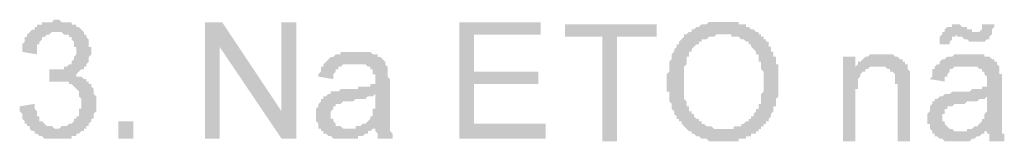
# Model space of a CAD drawing. Header units: millimetres. Extents: x 3949 to 6216, y -1987 to -943.
# Drawn here: x 4917.79 to 4937.16, y -1682.81 to -1680.42 of the extents above; entities that cross this region are included whole.
import ezdxf

# ---------------------------------------------------------------- set-up
doc = ezdxf.new("R2010")
doc.units = ezdxf.units.MM
doc.layers.add('PADRÃO DE ENTRADA', color=7, linetype='Continuous', lineweight=0)

msp = doc.modelspace()

# ---------------------------------------------------------------- hatches: boundary and pattern name
at = {"layer": 'PADRÃO DE ENTRADA', "transparency": 33554559}
for points in [[(4917.793, -1682.124), (4918.085, -1682.076), (4918.085, -1682.124), (4918.085, -1682.173), (4918.133, -1682.221), (4918.133, -1682.221), (4918.133, -1682.27), (4918.133, -1682.319), (4918.182, -1682.319), (4918.182, -1682.367), (4918.182, -1682.367), (4918.182, -1682.416), (4918.23, -1682.416), (4918.23, -1682.416), (4918.23, -1682.416), (4918.279, -1682.464), (4918.279, -1682.464), (4918.328, -1682.513), (4918.328, -1682.513), (4918.376, -1682.513), (4918.425, -1682.513), (4918.425, -1682.513), (4918.473, -1682.561), (4918.522, -1682.561), (4918.522, -1682.561), (4918.57, -1682.561), (4918.57, -1682.561), (4918.619, -1682.513), (4918.668, -1682.513), (4918.668, -1682.513), (4918.716, -1682.513), (4918.716, -1682.513), (4918.765, -1682.464), (4918.813, -1682.464), (4918.813, -1682.464), (4918.862, -1682.416), (4918.862, -1682.416), (4918.862, -1682.367), (4918.91, -1682.367), (4918.91, -1682.319), (4918.959, -1682.319), (4918.959, -1682.27), (4918.959, -1682.27), (4918.959, -1682.221), (4918.959, -1682.173), (4919.007, -1682.173), (4919.007, -1682.124), (4919.007, -1682.124), (4919.007, -1682.076), (4919.007, -1682.076), (4919.007, -1682.027), (4919.007, -1681.979), (4919.007, -1681.979), (4918.959, -1681.93), (4918.959, -1681.93), (4918.959, -1681.881), (4918.959, -1681.833), (4918.959, -1681.833), (4918.91, -1681.784), (4918.91, -1681.784), (4918.862, -1681.736), (4918.862, -1681.736), (4918.862, -1681.736), (4918.813, -1681.687), (4918.813, -1681.687), (4918.765, -1681.687), (4918.765, -1681.639), (4918.716, -1681.639), (4918.668, -1681.639), (4918.668, -1681.639), (4918.619, -1681.639), (4918.619, -1681.639), (4918.57, -1681.639), (4918.57, -1681.639), (4918.522, -1681.639), (4918.473, -1681.639), (4918.473, -1681.639), (4918.425, -1681.639), (4918.425, -1681.639), (4918.376, -1681.639), (4918.376, -1681.639), (4918.376, -1681.396), (4918.425, -1681.396), (4918.425, -1681.396), (4918.473, -1681.396), (4918.473, -1681.396), (4918.522, -1681.396), (4918.57, -1681.396), (4918.57, -1681.396), (4918.619, -1681.396), (4918.668, -1681.396), (4918.668, -1681.347), (4918.716, -1681.347), (4918.716, -1681.347), (4918.765, -1681.299), (4918.765, -1681.299), (4918.813, -1681.299), (4918.813, -1681.25), (4918.813, -1681.25), (4918.862, -1681.201), (4918.862, -1681.201), (4918.862, -1681.153), (4918.862, -1681.153), (4918.91, -1681.104), (4918.91, -1681.056), (4918.91, -1681.007), (4918.91, -1681.007), (4918.91, -1680.959), (4918.862, -1680.959), (4918.862, -1680.91), (4918.862, -1680.861), (4918.862, -1680.861), (4918.813, -1680.813), (4918.813, -1680.813), (4918.813, -1680.764), (4918.813, -1680.764), (4918.765, -1680.764), (4918.765, -1680.716), (4918.716, -1680.716), (4918.716, -1680.716), (4918.668, -1680.716), (4918.619, -1680.667), (4918.619, -1680.667), (4918.57, -1680.667), (4918.522, -1680.667), (4918.522, -1680.667), (4918.473, -1680.667), (4918.473, -1680.667), (4918.425, -1680.667), (4918.376, -1680.716), (4918.376, -1680.716), (4918.328, -1680.716), (4918.328, -1680.716), (4918.279, -1680.764), (4918.279, -1680.764), (4918.23, -1680.764), (4918.23, -1680.813), (4918.23, -1680.813), (4918.182, -1680.861), (4918.182, -1680.861), (4918.182, -1680.91), (4918.133, -1680.91), (4918.133, -1680.959), (4918.133, -1680.959), (4918.133, -1681.007), (4918.133, -1681.056), (4918.133, -1681.104), (4917.842, -1681.056), (4917.842, -1681.007), (4917.842, -1680.959), (4917.842, -1680.959), (4917.842, -1680.91), (4917.89, -1680.861), (4917.89, -1680.861), (4917.89, -1680.813), (4917.89, -1680.764), (4917.939, -1680.764), (4917.939, -1680.716), (4917.939, -1680.716), (4917.988, -1680.667), (4917.988, -1680.667), (4918.036, -1680.619), (4918.036, -1680.619), (4918.036, -1680.619), (4918.085, -1680.619), (4918.085, -1680.57), (4918.133, -1680.57), (4918.133, -1680.521), (4918.182, -1680.521), (4918.182, -1680.521), (4918.23, -1680.521), (4918.23, -1680.473), (4918.279, -1680.473), (4918.279, -1680.473), (4918.328, -1680.473), (4918.376, -1680.473), (4918.376, -1680.473), (4918.425, -1680.473), (4918.473, -1680.424), (4918.473, -1680.424), (4918.522, -1680.424), (4918.57, -1680.424), (4918.57, -1680.424), (4918.619, -1680.473), (4918.668, -1680.473), (4918.668, -1680.473), (4918.716, -1680.473), (4918.716, -1680.473), (4918.765, -1680.473), (4918.813, -1680.473), (4918.813, -1680.521), (4918.862, -1680.521), (4918.862, -1680.521), (4918.91, -1680.521), (4918.91, -1680.57), (4918.959, -1680.57), (4918.959, -1680.57), (4919.007, -1680.619), (4919.007, -1680.619), (4919.056, -1680.667), (4919.056, -1680.667), (4919.056, -1680.716), (4919.105, -1680.716), (4919.105, -1680.764), (4919.105, -1680.764), (4919.153, -1680.813), (4919.153, -1680.813), (4919.153, -1680.861), (4919.153, -1680.91), (4919.153, -1680.91), (4919.153, -1680.959), (4919.202, -1680.959), (4919.202, -1681.007), (4919.202, -1681.056), (4919.202, -1681.056), (4919.202, -1681.104), (4919.153, -1681.153), (4919.153, -1681.153), (4919.153, -1681.201), (4919.153, -1681.201), (4919.153, -1681.25), (4919.105, -1681.299), (4919.105, -1681.299), (4919.105, -1681.299), (4919.105, -1681.347), (4919.056, -1681.347), (4919.056, -1681.396), (4919.007, -1681.396), (4919.007, -1681.396), (4918.959, -1681.444), (4918.959, -1681.444), (4918.91, -1681.493), (4918.91, -1681.493), (4918.862, -1681.493), (4918.91, -1681.493), (4918.91, -1681.541), (4918.959, -1681.541), (4919.007, -1681.541), (4919.007, -1681.541), (4919.056, -1681.59), (4919.056, -1681.59), (4919.105, -1681.59), (4919.105, -1681.639), (4919.153, -1681.639), (4919.153, -1681.687), (4919.202, -1681.687), (4919.202, -1681.687), (4919.202, -1681.736), (4919.202, -1681.736), (4919.25, -1681.784), (4919.25, -1681.784), (4919.25, -1681.833), (4919.25, -1681.833), (4919.25, -1681.881), (4919.299, -1681.93), (4919.299, -1681.93), (4919.299, -1681.979), (4919.299, -1682.027), (4919.299, -1682.027), (4919.299, -1682.076), (4919.299, -1682.076), (4919.299, -1682.124), (4919.299, -1682.173), (4919.299, -1682.173), (4919.299, -1682.221), (4919.25, -1682.27), (4919.25, -1682.27), (4919.25, -1682.319), (4919.25, -1682.319), (4919.25, -1682.367), (4919.202, -1682.367), (4919.202, -1682.416), (4919.202, -1682.416), (4919.153, -1682.464), (4919.153, -1682.513), (4919.105, -1682.513), (4919.105, -1682.513), (4919.105, -1682.561), (4919.056, -1682.561), (4919.056, -1682.61), (4919.007, -1682.61), (4919.007, -1682.61), (4918.959, -1682.659), (4918.959, -1682.659), (4918.91, -1682.659), (4918.91, -1682.707), (4918.862, -1682.707), (4918.862, -1682.707), (4918.813, -1682.707), (4918.813, -1682.756), (4918.765, -1682.756), (4918.716, -1682.756), (4918.716, -1682.756), (4918.668, -1682.756), (4918.619, -1682.756), (4918.619, -1682.756), (4918.57, -1682.756), (4918.522, -1682.756), (4918.522, -1682.756), (4918.473, -1682.756), (4918.473, -1682.756), (4918.425, -1682.756), (4918.376, -1682.756), (4918.376, -1682.756), (4918.328, -1682.756), (4918.279, -1682.756), (4918.279, -1682.756), (4918.23, -1682.707), (4918.23, -1682.707), (4918.182, -1682.707), (4918.182, -1682.707), (4918.133, -1682.659), (4918.133, -1682.659), (4918.085, -1682.659), (4918.085, -1682.61), (4918.036, -1682.61), (4918.036, -1682.61), (4917.988, -1682.561), (4917.988, -1682.561), (4917.988, -1682.513), (4917.939, -1682.513), (4917.939, -1682.464), (4917.89, -1682.464), (4917.89, -1682.416), (4917.89, -1682.416), (4917.842, -1682.367), (4917.842, -1682.367), (4917.842, -1682.319), (4917.842, -1682.27), (4917.842, -1682.27), (4917.793, -1682.221), (4917.793, -1682.173), (4917.793, -1682.173), (4917.793, -1682.124)], [(4921.436, -1682.756), (4921.436, -1680.473), (4921.776, -1680.473), (4922.942, -1682.221), (4922.942, -1680.473), (4923.233, -1680.473), (4923.233, -1682.756), (4922.942, -1682.756), (4921.727, -1680.959), (4921.727, -1682.756)], [(4926.439, -1682.756), (4926.439, -1680.473), (4928.042, -1680.473), (4928.042, -1680.716), (4926.73, -1680.716), (4926.73, -1681.444), (4927.993, -1681.444), (4927.993, -1681.687), (4926.73, -1681.687), (4926.73, -1682.464), (4928.139, -1682.464), (4928.139, -1682.756)], [(4929.251, -1682.81), (4929.251, -1680.76), (4928.518, -1680.76), (4928.518, -1680.515), (4930.325, -1680.515), (4930.325, -1680.76), (4929.544, -1680.76), (4929.544, -1682.81)], [(4933.986, -1682.81), (4933.986, -1681.15), (4934.23, -1681.15), (4934.23, -1681.345), (4934.23, -1681.345), (4934.279, -1681.297), (4934.279, -1681.297), (4934.279, -1681.248), (4934.328, -1681.248), (4934.328, -1681.248), (4934.377, -1681.199), (4934.377, -1681.199), (4934.426, -1681.15), (4934.426, -1681.15), (4934.474, -1681.15), (4934.474, -1681.15), (4934.523, -1681.101), (4934.572, -1681.101), (4934.572, -1681.101), (4934.621, -1681.101), (4934.67, -1681.101), (4934.67, -1681.101), (4934.719, -1681.101), (4934.767, -1681.101), (4934.767, -1681.101), (4934.767, -1681.101), (4934.816, -1681.101), (4934.865, -1681.101), (4934.865, -1681.101), (4934.914, -1681.101), (4934.963, -1681.101), (4934.963, -1681.101), (4935.012, -1681.15), (4935.012, -1681.15), (4935.06, -1681.15), (4935.109, -1681.199), (4935.109, -1681.199), (4935.158, -1681.199), (4935.158, -1681.248), (4935.207, -1681.248), (4935.207, -1681.297), (4935.207, -1681.297), (4935.256, -1681.297), (4935.256, -1681.345), (4935.256, -1681.345), (4935.256, -1681.394), (4935.304, -1681.443), (4935.304, -1681.443), (4935.304, -1681.492), (4935.304, -1681.492), (4935.304, -1681.492), (4935.304, -1681.541), (4935.304, -1681.541), (4935.304, -1681.59), (4935.304, -1681.638), (4935.304, -1681.638), (4935.304, -1681.687), (4935.304, -1681.736), (4935.304, -1681.785), (4935.304, -1682.81), (4935.06, -1682.81), (4935.06, -1681.785), (4935.06, -1681.736), (4935.06, -1681.687), (4935.012, -1681.687), (4935.012, -1681.638), (4935.012, -1681.59), (4935.012, -1681.59), (4935.012, -1681.541), (4935.012, -1681.541), (4935.012, -1681.541), (4935.012, -1681.492), (4934.963, -1681.443), (4934.963, -1681.443), (4934.914, -1681.443), (4934.914, -1681.394), (4934.914, -1681.394), (4934.865, -1681.394), (4934.816, -1681.345), (4934.816, -1681.345), (4934.767, -1681.345), (4934.719, -1681.345), (4934.719, -1681.345), (4934.67, -1681.345), (4934.67, -1681.345), (4934.621, -1681.345), (4934.572, -1681.345), (4934.572, -1681.345), (4934.523, -1681.345), (4934.523, -1681.345), (4934.474, -1681.394), (4934.474, -1681.394), (4934.426, -1681.394), (4934.426, -1681.443), (4934.377, -1681.443), (4934.377, -1681.443), (4934.328, -1681.492), (4934.328, -1681.492), (4934.328, -1681.541), (4934.328, -1681.541), (4934.279, -1681.59), (4934.279, -1681.59), (4934.279, -1681.638), (4934.279, -1681.638), (4934.279, -1681.687), (4934.279, -1681.736), (4934.279, -1681.785), (4934.23, -1681.785), (4934.23, -1681.834), (4934.23, -1681.882), (4934.23, -1682.81)]]:
    msp.add_hatch(color=7, dxfattribs=at).paths.add_polyline_path(points)
h = msp.add_hatch(color=7, dxfattribs=at)
h.paths.add_polyline_path([(4930.52, -1681.687), (4930.52, -1681.638), (4930.52, -1681.59), (4930.52, -1681.541), (4930.52, -1681.541), (4930.52, -1681.492), (4930.569, -1681.443), (4930.569, -1681.443), (4930.569, -1681.394), (4930.569, -1681.345), (4930.569, -1681.345), (4930.569, -1681.297), (4930.569, -1681.248), (4930.569, -1681.248), (4930.618, -1681.199), (4930.618, -1681.199), (4930.618, -1681.15), (4930.618, -1681.101), (4930.618, -1681.101), (4930.667, -1681.053), (4930.667, -1681.053), (4930.667, -1681.004), (4930.667, -1681.004), (4930.715, -1680.955), (4930.715, -1680.955), (4930.715, -1680.906), (4930.764, -1680.906), (4930.764, -1680.857), (4930.764, -1680.857), (4930.813, -1680.808), (4930.813, -1680.808), (4930.862, -1680.76), (4930.862, -1680.76), (4930.862, -1680.711), (4930.911, -1680.711), (4930.911, -1680.711), (4930.959, -1680.662), (4930.959, -1680.662), (4931.008, -1680.662), (4931.008, -1680.613), (4931.057, -1680.613), (4931.057, -1680.613), (4931.106, -1680.564), (4931.155, -1680.564), (4931.155, -1680.564), (4931.204, -1680.515), (4931.204, -1680.515), (4931.252, -1680.515), (4931.252, -1680.515), (4931.301, -1680.515), (4931.35, -1680.467), (4931.35, -1680.467), (4931.399, -1680.467), (4931.448, -1680.467), (4931.448, -1680.467), (4931.496, -1680.467), (4931.545, -1680.467), (4931.545, -1680.467), (4931.594, -1680.467), (4931.643, -1680.467), (4931.643, -1680.467), (4931.643, -1680.467), (4931.692, -1680.467), (4931.741, -1680.467), (4931.741, -1680.467), (4931.789, -1680.467), (4931.838, -1680.467), (4931.838, -1680.467), (4931.887, -1680.467), (4931.936, -1680.467), (4931.936, -1680.515), (4931.985, -1680.515), (4932.033, -1680.515), (4932.033, -1680.515), (4932.082, -1680.515), (4932.082, -1680.564), (4932.131, -1680.564), (4932.131, -1680.564), (4932.18, -1680.613), (4932.18, -1680.613), (4932.229, -1680.613), (4932.278, -1680.662), (4932.278, -1680.662), (4932.326, -1680.662), (4932.326, -1680.711), (4932.375, -1680.711), (4932.375, -1680.76), (4932.424, -1680.76), (4932.424, -1680.808), (4932.424, -1680.808), (4932.473, -1680.808), (4932.473, -1680.857), (4932.522, -1680.857), (4932.522, -1680.906), (4932.522, -1680.955), (4932.571, -1680.955), (4932.571, -1681.004), (4932.571, -1681.004), (4932.571, -1681.053), (4932.619, -1681.053), (4932.619, -1681.101), (4932.619, -1681.101), (4932.619, -1681.15), (4932.668, -1681.15), (4932.668, -1681.199), (4932.668, -1681.248), (4932.668, -1681.248), (4932.668, -1681.297), (4932.717, -1681.297), (4932.717, -1681.345), (4932.717, -1681.394), (4932.717, -1681.394), (4932.717, -1681.443), (4932.717, -1681.492), (4932.717, -1681.492), (4932.717, -1681.541), (4932.717, -1681.59), (4932.717, -1681.59), (4932.717, -1681.638), (4932.717, -1681.687), (4932.717, -1681.736), (4932.717, -1681.736), (4932.717, -1681.785), (4932.717, -1681.834), (4932.717, -1681.834), (4932.717, -1681.882), (4932.717, -1681.931), (4932.717, -1681.931), (4932.668, -1681.98), (4932.668, -1681.98), (4932.668, -1682.029), (4932.668, -1682.078), (4932.668, -1682.078), (4932.668, -1682.127), (4932.619, -1682.127), (4932.619, -1682.175), (4932.619, -1682.224), (4932.619, -1682.224), (4932.571, -1682.273), (4932.571, -1682.273), (4932.571, -1682.322), (4932.571, -1682.322), (4932.522, -1682.371), (4932.522, -1682.371), (4932.522, -1682.419), (4932.473, -1682.419), (4932.473, -1682.468), (4932.424, -1682.468), (4932.424, -1682.517), (4932.375, -1682.517), (4932.375, -1682.566), (4932.375, -1682.566), (4932.326, -1682.566), (4932.326, -1682.615), (4932.278, -1682.615), (4932.278, -1682.664), (4932.229, -1682.664), (4932.18, -1682.664), (4932.18, -1682.664), (4932.18, -1682.712), (4932.131, -1682.712), (4932.082, -1682.712), (4932.082, -1682.761), (4932.033, -1682.761), (4932.033, -1682.761), (4931.985, -1682.761), (4931.936, -1682.761), (4931.936, -1682.81), (4931.887, -1682.81), (4931.838, -1682.81), (4931.838, -1682.81), (4931.789, -1682.81), (4931.789, -1682.81), (4931.741, -1682.81), (4931.692, -1682.81), (4931.692, -1682.81), (4931.643, -1682.81), (4931.643, -1682.81), (4931.594, -1682.81), (4931.545, -1682.81), (4931.545, -1682.81), (4931.496, -1682.81), (4931.448, -1682.81), (4931.448, -1682.81), (4931.399, -1682.81), (4931.35, -1682.81), (4931.35, -1682.81), (4931.301, -1682.761), (4931.301, -1682.761), (4931.252, -1682.761), (4931.204, -1682.761), (4931.204, -1682.761), (4931.155, -1682.712), (4931.155, -1682.712), (4931.106, -1682.712), (4931.106, -1682.712), (4931.057, -1682.664), (4931.057, -1682.664), (4931.008, -1682.664), (4931.008, -1682.615), (4930.959, -1682.615), (4930.959, -1682.615), (4930.911, -1682.566), (4930.911, -1682.566), (4930.862, -1682.517), (4930.862, -1682.517), (4930.813, -1682.468), (4930.813, -1682.468), (4930.813, -1682.419), (4930.764, -1682.419), (4930.764, -1682.371), (4930.715, -1682.371), (4930.715, -1682.322), (4930.715, -1682.322), (4930.667, -1682.273), (4930.667, -1682.273), (4930.667, -1682.224), (4930.667, -1682.224), (4930.618, -1682.175), (4930.618, -1682.175), (4930.618, -1682.127), (4930.618, -1682.078), (4930.618, -1682.078), (4930.569, -1682.029), (4930.569, -1682.029), (4930.569, -1681.98), (4930.569, -1681.931), (4930.569, -1681.931), (4930.569, -1681.882), (4930.569, -1681.834), (4930.52, -1681.834), (4930.52, -1681.785), (4930.52, -1681.736), (4930.52, -1681.736), (4930.52, -1681.687), (4930.52, -1681.687)], flags=0)
h.paths.add_polyline_path([(4930.862, -1681.687), (4930.862, -1681.736), (4930.862, -1681.736), (4930.862, -1681.785), (4930.862, -1681.834), (4930.862, -1681.834), (4930.862, -1681.882), (4930.862, -1681.931), (4930.862, -1681.931), (4930.862, -1681.98), (4930.911, -1682.029), (4930.911, -1682.029), (4930.911, -1682.078), (4930.911, -1682.078), (4930.911, -1682.127), (4930.959, -1682.127), (4930.959, -1682.175), (4930.959, -1682.224), (4931.008, -1682.224), (4931.008, -1682.273), (4931.008, -1682.273), (4931.057, -1682.273), (4931.057, -1682.322), (4931.057, -1682.322), (4931.106, -1682.371), (4931.106, -1682.371), (4931.155, -1682.371), (4931.155, -1682.419), (4931.204, -1682.419), (4931.204, -1682.468), (4931.252, -1682.468), (4931.252, -1682.468), (4931.301, -1682.517), (4931.301, -1682.517), (4931.35, -1682.517), (4931.399, -1682.517), (4931.399, -1682.517), (4931.448, -1682.566), (4931.448, -1682.566), (4931.496, -1682.566), (4931.545, -1682.566), (4931.545, -1682.566), (4931.594, -1682.566), (4931.643, -1682.566), (4931.643, -1682.566), (4931.643, -1682.566), (4931.692, -1682.566), (4931.741, -1682.566), (4931.741, -1682.566), (4931.789, -1682.566), (4931.838, -1682.566), (4931.838, -1682.517), (4931.887, -1682.517), (4931.887, -1682.517), (4931.936, -1682.517), (4931.985, -1682.517), (4931.985, -1682.468), (4932.033, -1682.468), (4932.033, -1682.468), (4932.082, -1682.419), (4932.082, -1682.419), (4932.131, -1682.419), (4932.131, -1682.371), (4932.18, -1682.371), (4932.18, -1682.322), (4932.18, -1682.322), (4932.229, -1682.322), (4932.229, -1682.273), (4932.229, -1682.273), (4932.278, -1682.224), (4932.278, -1682.224), (4932.278, -1682.175), (4932.326, -1682.175), (4932.326, -1682.127), (4932.326, -1682.127), (4932.326, -1682.078), (4932.375, -1682.078), (4932.375, -1682.029), (4932.375, -1681.98), (4932.375, -1681.98), (4932.375, -1681.931), (4932.375, -1681.882), (4932.375, -1681.882), (4932.424, -1681.834), (4932.424, -1681.785), (4932.424, -1681.785), (4932.424, -1681.736), (4932.424, -1681.687), (4932.424, -1681.638), (4932.424, -1681.638), (4932.424, -1681.59), (4932.424, -1681.59), (4932.424, -1681.541), (4932.424, -1681.492), (4932.424, -1681.492), (4932.424, -1681.443), (4932.375, -1681.394), (4932.375, -1681.394), (4932.375, -1681.345), (4932.375, -1681.297), (4932.375, -1681.297), (4932.375, -1681.248), (4932.326, -1681.248), (4932.326, -1681.199), (4932.326, -1681.199), (4932.326, -1681.15), (4932.326, -1681.101), (4932.278, -1681.101), (4932.278, -1681.053), (4932.278, -1681.053), (4932.229, -1681.004), (4932.229, -1681.004), (4932.18, -1680.955), (4932.18, -1680.955), (4932.18, -1680.906), (4932.131, -1680.906), (4932.131, -1680.857), (4932.082, -1680.857), (4932.082, -1680.857), (4932.033, -1680.808), (4932.033, -1680.808), (4931.985, -1680.808), (4931.985, -1680.808), (4931.936, -1680.76), (4931.887, -1680.76), (4931.887, -1680.76), (4931.838, -1680.76), (4931.789, -1680.76), (4931.789, -1680.711), (4931.741, -1680.711), (4931.741, -1680.711), (4931.692, -1680.711), (4931.643, -1680.711), (4931.643, -1680.711), (4931.594, -1680.711), (4931.545, -1680.711), (4931.545, -1680.711), (4931.496, -1680.711), (4931.496, -1680.711), (4931.448, -1680.76), (4931.399, -1680.76), (4931.399, -1680.76), (4931.35, -1680.76), (4931.35, -1680.76), (4931.301, -1680.808), (4931.252, -1680.808), (4931.252, -1680.808), (4931.204, -1680.808), (4931.204, -1680.857), (4931.155, -1680.857), (4931.155, -1680.906), (4931.106, -1680.906), (4931.106, -1680.906), (4931.057, -1680.955), (4931.057, -1680.955), (4931.057, -1680.955), (4931.008, -1681.004), (4931.008, -1681.004), (4931.008, -1681.053), (4930.959, -1681.053), (4930.959, -1681.101), (4930.959, -1681.101), (4930.959, -1681.15), (4930.911, -1681.15), (4930.911, -1681.199), (4930.911, -1681.199), (4930.911, -1681.248), (4930.911, -1681.248), (4930.911, -1681.297), (4930.862, -1681.345), (4930.862, -1681.345), (4930.862, -1681.394), (4930.862, -1681.443), (4930.862, -1681.443), (4930.862, -1681.492), (4930.862, -1681.541), (4930.862, -1681.59), (4930.862, -1681.638), (4930.862, -1681.638), (4930.862, -1681.687)], flags=0)
h = msp.add_hatch(color=7, dxfattribs=at)
h.paths.add_polyline_path([(4936.818, -1682.566), (4936.818, -1682.615), (4936.769, -1682.615), (4936.769, -1682.664), (4936.72, -1682.664), (4936.72, -1682.664), (4936.671, -1682.712), (4936.623, -1682.712), (4936.623, -1682.712), (4936.574, -1682.761), (4936.574, -1682.761), (4936.525, -1682.761), (4936.525, -1682.761), (4936.525, -1682.761), (4936.476, -1682.81), (4936.427, -1682.81), (4936.427, -1682.81), (4936.378, -1682.81), (4936.33, -1682.81), (4936.33, -1682.81), (4936.281, -1682.81), (4936.232, -1682.81), (4936.232, -1682.81), (4936.183, -1682.81), (4936.134, -1682.81), (4936.134, -1682.81), (4936.086, -1682.81), (4936.037, -1682.81), (4936.037, -1682.81), (4935.988, -1682.81), (4935.939, -1682.761), (4935.939, -1682.761), (4935.89, -1682.761), (4935.89, -1682.761), (4935.841, -1682.712), (4935.841, -1682.712), (4935.793, -1682.712), (4935.793, -1682.712), (4935.793, -1682.664), (4935.744, -1682.664), (4935.744, -1682.615), (4935.744, -1682.615), (4935.695, -1682.566), (4935.695, -1682.566), (4935.695, -1682.517), (4935.695, -1682.468), (4935.646, -1682.468), (4935.646, -1682.419), (4935.646, -1682.371), (4935.646, -1682.371), (4935.646, -1682.371), (4935.646, -1682.322), (4935.646, -1682.273), (4935.646, -1682.273), (4935.695, -1682.224), (4935.695, -1682.175), (4935.695, -1682.175), (4935.695, -1682.127), (4935.695, -1682.127), (4935.744, -1682.078), (4935.744, -1682.078), (4935.744, -1682.029), (4935.793, -1682.029), (4935.793, -1681.98), (4935.841, -1681.98), (4935.841, -1681.98), (4935.89, -1681.931), (4935.89, -1681.931), (4935.939, -1681.931), (4935.988, -1681.882), (4935.988, -1681.882), (4936.037, -1681.882), (4936.037, -1681.882), (4936.086, -1681.882), (4936.086, -1681.882), (4936.134, -1681.834), (4936.183, -1681.834), (4936.183, -1681.834), (4936.232, -1681.834), (4936.281, -1681.834), (4936.33, -1681.834), (4936.33, -1681.834), (4936.378, -1681.834), (4936.427, -1681.834), (4936.476, -1681.834), (4936.525, -1681.785), (4936.525, -1681.785), (4936.574, -1681.785), (4936.623, -1681.785), (4936.623, -1681.785), (4936.671, -1681.785), (4936.671, -1681.785), (4936.72, -1681.785), (4936.72, -1681.736), (4936.769, -1681.736), (4936.769, -1681.736), (4936.818, -1681.736), (4936.818, -1681.687), (4936.818, -1681.687), (4936.818, -1681.638), (4936.818, -1681.638), (4936.818, -1681.59), (4936.818, -1681.541), (4936.818, -1681.541), (4936.769, -1681.492), (4936.769, -1681.492), (4936.769, -1681.443), (4936.72, -1681.443), (4936.72, -1681.443), (4936.72, -1681.394), (4936.671, -1681.394), (4936.671, -1681.394), (4936.623, -1681.345), (4936.623, -1681.345), (4936.574, -1681.345), (4936.574, -1681.345), (4936.525, -1681.345), (4936.476, -1681.345), (4936.427, -1681.345), (4936.427, -1681.345), (4936.378, -1681.345), (4936.33, -1681.345), (4936.281, -1681.345), (4936.281, -1681.345), (4936.232, -1681.345), (4936.183, -1681.345), (4936.183, -1681.345), (4936.134, -1681.394), (4936.134, -1681.394), (4936.134, -1681.394), (4936.086, -1681.394), (4936.086, -1681.443), (4936.086, -1681.443), (4936.037, -1681.492), (4936.037, -1681.492), (4936.037, -1681.541), (4935.988, -1681.541), (4935.988, -1681.59), (4935.988, -1681.638), (4935.988, -1681.638), (4935.695, -1681.59), (4935.695, -1681.59), (4935.744, -1681.541), (4935.744, -1681.492), (4935.744, -1681.492), (4935.744, -1681.443), (4935.744, -1681.394), (4935.793, -1681.394), (4935.793, -1681.345), (4935.793, -1681.345), (4935.841, -1681.297), (4935.841, -1681.297), (4935.89, -1681.297), (4935.89, -1681.248), (4935.89, -1681.248), (4935.939, -1681.199), (4935.988, -1681.199), (4935.988, -1681.199), (4936.037, -1681.15), (4936.037, -1681.15), (4936.086, -1681.15), (4936.086, -1681.15), (4936.134, -1681.15), (4936.183, -1681.101), (4936.183, -1681.101), (4936.232, -1681.101), (4936.232, -1681.101), (4936.281, -1681.101), (4936.33, -1681.101), (4936.33, -1681.101), (4936.378, -1681.101), (4936.427, -1681.101), (4936.476, -1681.101), (4936.476, -1681.101), (4936.525, -1681.101), (4936.574, -1681.101), (4936.574, -1681.101), (4936.623, -1681.101), (4936.671, -1681.101), (4936.671, -1681.101), (4936.72, -1681.101), (4936.769, -1681.101), (4936.769, -1681.15), (4936.818, -1681.15), (4936.818, -1681.15), (4936.867, -1681.15), (4936.916, -1681.199), (4936.916, -1681.199), (4936.964, -1681.199), (4936.964, -1681.248), (4936.964, -1681.248), (4937.013, -1681.248), (4937.013, -1681.297), (4937.013, -1681.297), (4937.062, -1681.345), (4937.062, -1681.394), (4937.062, -1681.394), (4937.062, -1681.443), (4937.062, -1681.443), (4937.062, -1681.492), (4937.111, -1681.492), (4937.111, -1681.541), (4937.111, -1681.541), (4937.111, -1681.59), (4937.111, -1681.638), (4937.111, -1681.687), (4937.111, -1681.736), (4937.111, -1681.736), (4937.111, -1682.078), (4937.111, -1682.127), (4937.111, -1682.175), (4937.111, -1682.224), (4937.111, -1682.273), (4937.111, -1682.322), (4937.111, -1682.371), (4937.111, -1682.371), (4937.111, -1682.419), (4937.111, -1682.468), (4937.111, -1682.468), (4937.111, -1682.517), (4937.111, -1682.517), (4937.111, -1682.566), (4937.111, -1682.566), (4937.111, -1682.566), (4937.111, -1682.566), (4937.111, -1682.615), (4937.111, -1682.664), (4937.16, -1682.664), (4937.16, -1682.712), (4937.16, -1682.761), (4937.16, -1682.761), (4937.16, -1682.81), (4936.867, -1682.81), (4936.867, -1682.761), (4936.867, -1682.712), (4936.867, -1682.712), (4936.867, -1682.664), (4936.818, -1682.664), (4936.818, -1682.615), (4936.818, -1682.566)], flags=0)
h.paths.add_polyline_path([(4936.818, -1681.931), (4936.769, -1681.98), (4936.769, -1681.98), (4936.72, -1681.98), (4936.72, -1681.98), (4936.671, -1681.98), (4936.671, -1681.98), (4936.623, -1682.029), (4936.623, -1682.029), (4936.574, -1682.029), (4936.525, -1682.029), (4936.476, -1682.029), (4936.476, -1682.029), (4936.427, -1682.029), (4936.378, -1682.078), (4936.33, -1682.078), (4936.33, -1682.078), (4936.281, -1682.078), (4936.232, -1682.078), (4936.183, -1682.078), (4936.183, -1682.078), (4936.134, -1682.127), (4936.134, -1682.127), (4936.086, -1682.127), (4936.086, -1682.127), (4936.037, -1682.127), (4936.037, -1682.175), (4935.988, -1682.175), (4935.988, -1682.224), (4935.988, -1682.224), (4935.988, -1682.273), (4935.939, -1682.273), (4935.939, -1682.322), (4935.939, -1682.322), (4935.939, -1682.371), (4935.939, -1682.419), (4935.988, -1682.419), (4935.988, -1682.468), (4935.988, -1682.468), (4936.037, -1682.517), (4936.037, -1682.517), (4936.086, -1682.566), (4936.086, -1682.566), (4936.134, -1682.566), (4936.134, -1682.566), (4936.183, -1682.615), (4936.183, -1682.615), (4936.232, -1682.615), (4936.281, -1682.615), (4936.281, -1682.615), (4936.33, -1682.615), (4936.378, -1682.615), (4936.378, -1682.615), (4936.427, -1682.615), (4936.427, -1682.566), (4936.476, -1682.566), (4936.525, -1682.566), (4936.525, -1682.566), (4936.574, -1682.517), (4936.574, -1682.517), (4936.623, -1682.517), (4936.623, -1682.517), (4936.671, -1682.468), (4936.671, -1682.468), (4936.72, -1682.419), (4936.72, -1682.419), (4936.72, -1682.371), (4936.769, -1682.371), (4936.769, -1682.322), (4936.769, -1682.322), (4936.769, -1682.273), (4936.769, -1682.273), (4936.818, -1682.224), (4936.818, -1682.224), (4936.818, -1682.175), (4936.818, -1682.127), (4936.818, -1682.078), (4936.818, -1682.078), (4936.818, -1682.078)], flags=0)
h.paths.add_polyline_path([(4935.89, -1680.906), (4935.89, -1680.857), (4935.89, -1680.808), (4935.89, -1680.76), (4935.89, -1680.76), (4935.939, -1680.711), (4935.939, -1680.711), (4935.939, -1680.662), (4935.988, -1680.662), (4935.988, -1680.613), (4935.988, -1680.613), (4936.037, -1680.564), (4936.037, -1680.564), (4936.086, -1680.564), (4936.134, -1680.564), (4936.134, -1680.515), (4936.183, -1680.515), (4936.232, -1680.515), (4936.232, -1680.515), (4936.232, -1680.515), (4936.281, -1680.515), (4936.281, -1680.515), (4936.33, -1680.564), (4936.33, -1680.564), (4936.378, -1680.564), (4936.427, -1680.564), (4936.427, -1680.613), (4936.476, -1680.613), (4936.525, -1680.613), (4936.525, -1680.662), (4936.574, -1680.662), (4936.623, -1680.662), (4936.623, -1680.662), (4936.671, -1680.662), (4936.671, -1680.662), (4936.72, -1680.613), (4936.72, -1680.613), (4936.72, -1680.564), (4936.72, -1680.564), (4936.72, -1680.515), (4936.964, -1680.515), (4936.964, -1680.564), (4936.916, -1680.613), (4936.916, -1680.613), (4936.916, -1680.662), (4936.916, -1680.711), (4936.916, -1680.711), (4936.867, -1680.76), (4936.867, -1680.76), (4936.867, -1680.808), (4936.867, -1680.808), (4936.818, -1680.808), (4936.818, -1680.808), (4936.769, -1680.857), (4936.769, -1680.857), (4936.72, -1680.857), (4936.671, -1680.857), (4936.671, -1680.857), (4936.623, -1680.857), (4936.623, -1680.857), (4936.574, -1680.857), (4936.574, -1680.857), (4936.525, -1680.857), (4936.525, -1680.857), (4936.476, -1680.857), (4936.427, -1680.808), (4936.427, -1680.808), (4936.378, -1680.808), (4936.33, -1680.76), (4936.281, -1680.76), (4936.281, -1680.76), (4936.232, -1680.76), (4936.232, -1680.711), (4936.232, -1680.711), (4936.183, -1680.76), (4936.183, -1680.76), (4936.134, -1680.76), (4936.134, -1680.76), (4936.134, -1680.808), (4936.134, -1680.808), (4936.086, -1680.857), (4936.086, -1680.906)], flags=0)
h = msp.add_hatch(color=7, dxfattribs=at)
h.paths.add_polyline_path([(4924.787, -1682.513), (4924.787, -1682.561), (4924.739, -1682.561), (4924.69, -1682.61), (4924.69, -1682.61), (4924.642, -1682.61), (4924.642, -1682.659), (4924.593, -1682.659), (4924.593, -1682.659), (4924.545, -1682.707), (4924.545, -1682.707), (4924.496, -1682.707), (4924.496, -1682.707), (4924.447, -1682.707), (4924.447, -1682.756), (4924.399, -1682.756), (4924.399, -1682.756), (4924.35, -1682.756), (4924.302, -1682.756), (4924.302, -1682.756), (4924.253, -1682.756), (4924.205, -1682.756), (4924.205, -1682.756), (4924.156, -1682.756), (4924.107, -1682.756), (4924.059, -1682.756), (4924.059, -1682.756), (4924.01, -1682.756), (4923.962, -1682.756), (4923.962, -1682.756), (4923.913, -1682.707), (4923.913, -1682.707), (4923.865, -1682.707), (4923.865, -1682.707), (4923.816, -1682.659), (4923.816, -1682.659), (4923.767, -1682.659), (4923.767, -1682.659), (4923.767, -1682.61), (4923.719, -1682.61), (4923.719, -1682.561), (4923.67, -1682.561), (4923.67, -1682.513), (4923.67, -1682.513), (4923.67, -1682.464), (4923.622, -1682.416), (4923.622, -1682.416), (4923.622, -1682.367), (4923.622, -1682.319), (4923.622, -1682.319), (4923.622, -1682.319), (4923.622, -1682.27), (4923.622, -1682.221), (4923.622, -1682.221), (4923.622, -1682.173), (4923.67, -1682.124), (4923.67, -1682.124), (4923.67, -1682.076), (4923.67, -1682.076), (4923.719, -1682.027), (4923.719, -1682.027), (4923.719, -1681.979), (4923.767, -1681.979), (4923.767, -1681.93), (4923.816, -1681.93), (4923.816, -1681.93), (4923.865, -1681.881), (4923.865, -1681.881), (4923.913, -1681.881), (4923.913, -1681.833), (4923.962, -1681.833), (4924.01, -1681.833), (4924.01, -1681.833), (4924.059, -1681.833), (4924.059, -1681.833), (4924.107, -1681.784), (4924.107, -1681.784), (4924.156, -1681.784), (4924.205, -1681.784), (4924.253, -1681.784), (4924.253, -1681.784), (4924.302, -1681.784), (4924.35, -1681.784), (4924.399, -1681.784), (4924.447, -1681.784), (4924.447, -1681.736), (4924.496, -1681.736), (4924.545, -1681.736), (4924.545, -1681.736), (4924.593, -1681.736), (4924.642, -1681.736), (4924.642, -1681.736), (4924.69, -1681.736), (4924.69, -1681.687), (4924.739, -1681.687), (4924.739, -1681.687), (4924.787, -1681.687), (4924.787, -1681.639), (4924.787, -1681.639), (4924.787, -1681.59), (4924.787, -1681.59), (4924.787, -1681.541), (4924.787, -1681.493), (4924.739, -1681.493), (4924.739, -1681.444), (4924.739, -1681.444), (4924.739, -1681.396), (4924.69, -1681.396), (4924.69, -1681.396), (4924.69, -1681.347), (4924.642, -1681.347), (4924.642, -1681.347), (4924.593, -1681.299), (4924.593, -1681.299), (4924.545, -1681.299), (4924.496, -1681.299), (4924.496, -1681.299), (4924.447, -1681.299), (4924.399, -1681.299), (4924.399, -1681.299), (4924.35, -1681.299), (4924.302, -1681.299), (4924.253, -1681.299), (4924.253, -1681.299), (4924.205, -1681.299), (4924.156, -1681.299), (4924.156, -1681.299), (4924.107, -1681.347), (4924.107, -1681.347), (4924.107, -1681.347), (4924.059, -1681.347), (4924.059, -1681.396), (4924.01, -1681.396), (4924.01, -1681.444), (4924.01, -1681.444), (4923.962, -1681.493), (4923.962, -1681.493), (4923.962, -1681.541), (4923.962, -1681.59), (4923.962, -1681.59), (4923.67, -1681.541), (4923.67, -1681.541), (4923.67, -1681.493), (4923.719, -1681.444), (4923.719, -1681.444), (4923.719, -1681.396), (4923.719, -1681.347), (4923.767, -1681.347), (4923.767, -1681.299), (4923.767, -1681.299), (4923.816, -1681.25), (4923.816, -1681.25), (4923.816, -1681.25), (4923.865, -1681.201), (4923.865, -1681.201), (4923.913, -1681.153), (4923.913, -1681.153), (4923.962, -1681.153), (4924.01, -1681.104), (4924.01, -1681.104), (4924.059, -1681.104), (4924.059, -1681.104), (4924.107, -1681.104), (4924.107, -1681.056), (4924.156, -1681.056), (4924.205, -1681.056), (4924.205, -1681.056), (4924.253, -1681.056), (4924.302, -1681.056), (4924.302, -1681.056), (4924.35, -1681.056), (4924.399, -1681.056), (4924.399, -1681.056), (4924.447, -1681.056), (4924.496, -1681.056), (4924.545, -1681.056), (4924.545, -1681.056), (4924.593, -1681.056), (4924.642, -1681.056), (4924.642, -1681.056), (4924.69, -1681.056), (4924.69, -1681.056), (4924.739, -1681.104), (4924.739, -1681.104), (4924.787, -1681.104), (4924.836, -1681.104), (4924.836, -1681.153), (4924.885, -1681.153), (4924.885, -1681.153), (4924.933, -1681.201), (4924.933, -1681.201), (4924.933, -1681.201), (4924.982, -1681.25), (4924.982, -1681.25), (4924.982, -1681.299), (4925.03, -1681.347), (4925.03, -1681.347), (4925.03, -1681.396), (4925.03, -1681.396), (4925.03, -1681.444), (4925.03, -1681.444), (4925.03, -1681.493), (4925.03, -1681.493), (4925.03, -1681.541), (4925.079, -1681.59), (4925.079, -1681.639), (4925.079, -1681.687), (4925.079, -1681.687), (4925.079, -1682.027), (4925.079, -1682.076), (4925.079, -1682.124), (4925.079, -1682.173), (4925.079, -1682.221), (4925.079, -1682.27), (4925.079, -1682.319), (4925.079, -1682.319), (4925.079, -1682.367), (4925.079, -1682.416), (4925.079, -1682.416), (4925.079, -1682.464), (4925.079, -1682.464), (4925.079, -1682.513), (4925.079, -1682.513), (4925.079, -1682.513), (4925.079, -1682.513), (4925.079, -1682.561), (4925.079, -1682.61), (4925.079, -1682.61), (4925.127, -1682.659), (4925.127, -1682.707), (4925.127, -1682.707), (4925.127, -1682.756), (4924.836, -1682.756), (4924.836, -1682.707), (4924.836, -1682.659), (4924.836, -1682.659), (4924.787, -1682.61), (4924.787, -1682.61), (4924.787, -1682.561), (4924.787, -1682.513)], flags=0)
h.paths.add_polyline_path([(4924.787, -1681.881), (4924.739, -1681.93), (4924.739, -1681.93), (4924.69, -1681.93), (4924.69, -1681.93), (4924.642, -1681.93), (4924.642, -1681.93), (4924.593, -1681.979), (4924.545, -1681.979), (4924.545, -1681.979), (4924.496, -1681.979), (4924.447, -1681.979), (4924.447, -1681.979), (4924.399, -1681.979), (4924.35, -1682.027), (4924.302, -1682.027), (4924.253, -1682.027), (4924.253, -1682.027), (4924.205, -1682.027), (4924.156, -1682.027), (4924.156, -1682.027), (4924.107, -1682.076), (4924.107, -1682.076), (4924.059, -1682.076), (4924.059, -1682.076), (4924.01, -1682.076), (4924.01, -1682.124), (4923.962, -1682.124), (4923.962, -1682.173), (4923.962, -1682.173), (4923.913, -1682.221), (4923.913, -1682.221), (4923.913, -1682.27), (4923.913, -1682.27), (4923.913, -1682.319), (4923.913, -1682.367), (4923.962, -1682.367), (4923.962, -1682.416), (4923.962, -1682.416), (4924.01, -1682.464), (4924.01, -1682.464), (4924.01, -1682.513), (4924.059, -1682.513), (4924.059, -1682.513), (4924.107, -1682.513), (4924.156, -1682.561), (4924.156, -1682.561), (4924.205, -1682.561), (4924.253, -1682.561), (4924.253, -1682.561), (4924.302, -1682.561), (4924.302, -1682.561), (4924.35, -1682.561), (4924.399, -1682.561), (4924.399, -1682.513), (4924.447, -1682.513), (4924.496, -1682.513), (4924.496, -1682.513), (4924.545, -1682.464), (4924.545, -1682.464), (4924.593, -1682.464), (4924.593, -1682.464), (4924.642, -1682.416), (4924.642, -1682.416), (4924.69, -1682.367), (4924.69, -1682.367), (4924.69, -1682.319), (4924.739, -1682.319), (4924.739, -1682.27), (4924.739, -1682.27), (4924.739, -1682.221), (4924.739, -1682.221), (4924.739, -1682.173), (4924.787, -1682.173), (4924.787, -1682.124), (4924.787, -1682.076), (4924.787, -1682.027), (4924.787, -1682.027), (4924.787, -1682.027)], flags=0)

# ---------------------------------------------------------------- linework, layer by layer
at = {"layer": 'PADRÃO DE ENTRADA', "color": 7, "lineweight": 5, "transparency": 33554559}
msp.add_solid([(4919.736, -1682.756), (4919.736, -1682.416), (4920.027, -1682.756), (4920.027, -1682.416)], dxfattribs=at)

doc.saveas('drawing.dxf')
